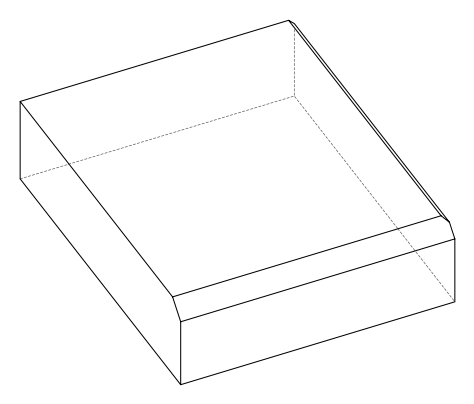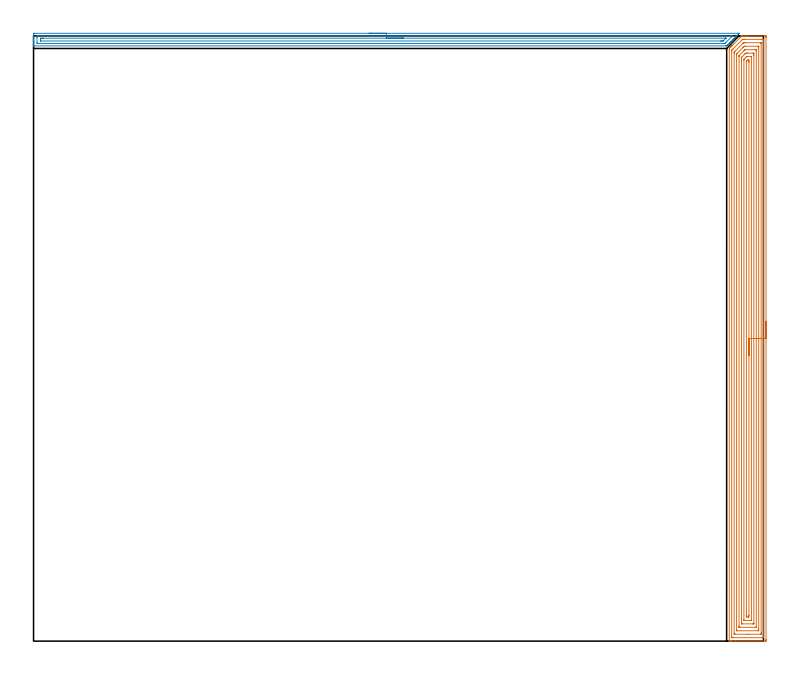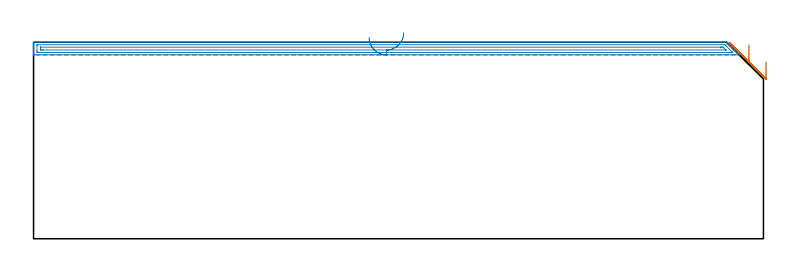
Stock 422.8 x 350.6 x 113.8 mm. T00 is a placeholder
(PLAN: 2 operations, 0 tool changes, 32.6 min)
(1 AREA_MILL | FG_CHAMFER_SURFACE | UGT0205_001 | 22.67 min | 79530 mm3)
(2 AREA_MILL_1 | FG_CHAMFER_SURFACE_1 | UGT0205_001 | 9.93 min | 10762 mm3)
(TOOL UGT0205_001 | Chamfer Mill 20 x 3 x 45 deg. | D20 FL50 Z2)
(OP 1 AREA_MILL)
G17 G21 G94 G90
T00 M6
G54
G17 G0 G90 X424.3 Y185.3 S1061 M3
G43 Z123.8 H0
Z102.5
G94 G1 Y185.262 Z101.629 F250.
Y185.148 Z100.764
Y184.959 Z99.912
Y184.697 Z99.08
Y184.363 Z98.274
Y183.96 Z97.5
Y183.491 Z96.764
Y182.96 Z96.072
Y182.371 Z95.429
Y181.728 Z94.84
Y181.036 Z94.309
Y180.3 Z93.84
Y179.526 Z93.437
Y178.72 Z93.103
Y177.888 Z92.841
Y177.036 Z92.652
Y176.172 Z92.538
Y175.3 Z92.5
Y1.023
X424.299 Y0.62 Z92.501
X424.294 Y0.135 Z92.504
X424.292 Y0.009 Z92.506
X423.815 Y0. Z92.983
X406.75 Z110.045
X404.369 Z112.426
X403.683 Z113.116
X403.377 Z113.423
X403.017 Z113.774
X403.002 Y0.008 Z113.788
X403. Y0.173 Z113.8
Y342.832
X403.007 Y343.301 Z113.793
X403.049 Y343.35 Z113.75
X403.485 Y343.787 Z113.311
X403.545 Y343.845 Z113.254
X403.723 Y344.023 Z113.076
X403.78 Y344.082 Z113.017
X403.836 Y344.137 Z112.963
X404.02 Y344.321 Z112.779
X404.075 Y344.376 Z112.722
X404.128 Y344.428 Z112.671
X404.318 Y344.619 Z112.481
X404.369 Y344.671 Z112.428
X404.419 Y344.72 Z112.38
X404.616 Y344.917 Z112.183
X404.664 Y344.965 Z112.133
X404.711 Y345.011 Z112.088
X404.914 Y345.214 Z111.885
X404.959 Y345.26 Z111.839
X409.673 Y349.973 Z107.127
X409.977 Y350.278 Z106.822
X410.114 Y350.416 Z106.682
X410.278 Y350.575 Z106.52
X410.306 Y350.595 Z106.491
X410.335 Y350.598 Z106.463
X410.354 Y350.6 Z106.445
X411.44 Z105.354
X412.667 Z104.129
X413.208 Z103.586
X423.202 Y350.599 Z93.596
X423.815 Y350.595 Z92.983
X424.292 Y350.591 Z92.506
X424.294 Y350.465 Z92.504
X424.298 Y349.98 Z92.502
X424.3 Y349.489 Z92.5
Y175.3
X422.886 Z93.914
X422.885 Y2.195 Z93.915
X422.884 Y2.089 Z93.916
X422.881 Y2.037 Z93.919
X422.88 Y2.018 Z93.92
X422.851 Y2.01 Z93.949
X422.447 Y2.002 Z94.353
X422.047 Y2.001 Z94.753
X421.566 Y2. Z95.234
X405.253 Z111.547
X404.77 Y2.002 Z112.03
X404.533 Y2.009 Z112.267
X404.421 Y2.014 Z112.379
X404.415 Y2.361 Z112.385
Y2.407
Y341.938
X404.419 Y342.15 Z112.381
X404.421 Y342.251 Z112.379
X404.483 Y342.322 Z112.317
X404.677 Y342.521 Z112.123
X404.982 Y342.832 Z111.818
X405.118 Y342.968 Z111.682
X410.45 Y348.3 Z106.35
X410.556 Y348.405 Z106.244
X410.694 Y348.536 Z106.106
X410.743 Y348.581 Z106.057
X410.797 Y348.59 Z106.003
X411.04 Y348.597 Z105.76
X411.44 Y348.599 Z105.36
X411.921 Y348.6 Z104.879
X422.047 Y348.599 Z94.753
X422.53 Y348.598 Z94.27
X422.767 Y348.591 Z94.033
X422.879 Y348.586 Z93.921
X422.885 Y348.239 Z93.915
Y348.193
X422.886 Y175.3 Z93.914
X421.472 Z95.329
X421.471 Y4.776
X421.468 Y4.194 Z95.332
X421.465 Y4.039 Z95.335
X421.463 Y4.01 Z95.337
X421.419 Y4.006 Z95.381
X421.354 Y4.001 Z95.446
X413.746 Y4. Z103.054
X406.328 Y4.001 Z110.472
X406.137 Y4.004 Z110.663
X405.945 Y4.01 Z110.855
X405.835 Y4.017 Z110.965
X405.832 Y4.09 Z110.968
X405.831 Y4.194 Z110.969
X405.829 Y4.506 Z110.971
Y340.462
X405.833 Y341.045 Z110.967
X405.835 Y341.199 Z110.965
X405.841 Y341.23 Z110.959
X405.859 Y341.253 Z110.941
X405.893 Y341.291 Z110.907
X406.137 Y341.538 Z110.663
X406.336 Y341.737 Z110.464
X411.006 Y346.406 Z105.794
X411.154 Y346.546 Z105.646
X411.195 Y346.584 Z105.605
X411.255 Y346.593 Z105.545
X411.44 Y346.596 Z105.36
X412.132 Y346.6 Z104.668
X412.324 Z104.476
X420.971 Y346.599 Z95.829
X421.163 Y346.596 Z95.637
X421.355 Y346.59 Z95.445
X421.465 Y346.583 Z95.335
X421.468 Y346.509 Z95.332
X421.469 Y346.406 Z95.331
X421.471 Y346.094 Z95.329
X421.472 Y175.3
X420.057 Z96.743
Y7.099
X420.056 Y6.875 Z96.744
X420.051 Y6.212 Z96.749
X420.038 Y6.01 Z96.762
X419.828 Y6.006 Z96.972
X419.376 Y6. Z97.424
X407.886 Z108.914
X407.468 Y6.006 Z109.332
X407.261 Y6.01 Z109.539
X407.249 Y6.016 Z109.551
X407.247 Y6.033 Z109.553
X407.244 Y6.07 Z109.556
X407.243 Y6.122 Z109.557
Y6.65
Y339.258
X407.245 Y339.925 Z109.555
X407.248 Y340.151 Z109.552
X407.25 Y340.188 Z109.55
X407.282 Y340.225 Z109.518
X407.343 Y340.291 Z109.457
X407.437 Y340.387 Z109.363
X407.554 Y340.506 Z109.246
X410.774 Y343.725 Z106.026
X411.11 Y344.059 Z105.69
X411.44 Y344.385 Z105.36
X411.559 Y344.499 Z105.241
X411.677 Y344.59 Z105.123
X411.892 Y344.594 Z104.908
X412.343 Y344.6 Z104.457
X419.414 Z97.386
X419.832 Y344.594 Z96.969
X420.039 Y344.59 Z96.761
X420.051 Y344.583 Z96.749
X420.053 Y344.567 Z96.747
X420.056 Y344.53 Z96.744
X420.057 Y344.478 Z96.743
Y343.949
Y175.3
X418.643 Z98.157
Y8.529
X418.641 Y8.395 Z98.159
X418.636 Y8.129 Z98.164
X418.628 Y8.009 Z98.172
X418.593 Y8.006 Z98.207
X418.511 Y8.003 Z98.289
X418.281 Y8. Z98.519
X409.443 Z107.357
X408.789 Y8.004 Z108.011
X408.696 Y8.007 Z108.104
X408.671 Y8.01 Z108.129
X408.664 Y8.023 Z108.136
X408.662 Y8.085 Z108.138
X408.659 Y8.262 Z108.141
X408.657 Y8.795 Z108.143
Y338.497
X408.66 Y338.878 Z108.14
X408.664 Y339.067 Z108.136
X408.667 Y339.157 Z108.133
X408.757 Y339.258 Z108.043
X408.772 Y339.274 Z108.028
X408.789 Y339.291 Z108.011
X411.436 Y341.938 Z105.364
X411.885 Y342.383 Z104.915
X412.033 Y342.526 Z104.767
X412.086 Y342.576 Z104.714
X412.161 Y342.59 Z104.639
X412.324 Y342.595 Z104.476
X412.555 Y342.599 Z104.245
X417.857 Y342.6 Z98.943
X418.511 Y342.596 Z98.289
X418.604 Y342.593 Z98.196
X418.629 Y342.59 Z98.171
X418.636 Y342.577 Z98.164
X418.638 Y342.515 Z98.162
X418.641 Y342.338 Z98.159
X418.643 Y342.071 Z98.157
Y341.938
Y175.3
X417.229 Z99.571
X417.228 Y10.203 Z99.572
X417.227 Y10.081 Z99.573
X417.225 Y10.021 Z99.575
X417.222 Y10.012 Z99.578
X417.216 Y10.008 Z99.584
X417.185 Y10.002 Z99.615
X416.744 Y10. Z100.056
X416.303 Z100.497
X410.556 Y10.001 Z106.244
X410.112 Y10.004 Z106.688
X410.08 Y10.01 Z106.72
X410.077 Y10.04 Z106.723
X410.073 Y10.449 Z106.727
X410.071 Y10.939 Z106.729
Y11.342
Y337.471
X410.073 Y337.959 Z106.727
X410.076 Y338.062 Z106.724
X410.078 Y338.108 Z106.722
X410.102 Y338.142 Z106.698
X410.314 Y338.364 Z106.486
X410.435 Y338.487 Z106.365
X410.556 Y338.609 Z106.244
X412.099 Y340.151 Z104.701
X412.213 Y340.264 Z104.587
X412.324 Y340.373 Z104.476
X412.547 Y340.588 Z104.253
X412.769 Y340.595 Z104.031
X413.208 Y340.599 Z103.592
X413.648 Y340.6 Z103.152
X416.744 Y340.599 Z100.056
X417.188 Y340.596 Z99.612
X417.22 Y340.59 Z99.58
X417.223 Y340.56 Z99.577
X417.227 Y340.151 Z99.573
X417.229 Y339.661 Z99.571
Y339.258
Y175.3
X415.815 Z100.985
X415.814 Y12.281 Z100.986
Y12.236
X415.808 Y12.033 Z100.992
X415.442 Y12.01 Z101.358
X415.208 Y12.001 Z101.592
X411.536 Z105.264
X411.512 Y12.005 Z105.288
X411.492 Y12.011 Z105.308
X411.49 Y12.04 Z105.31
X411.486 Y12.19 Z105.314
X411.485 Y12.236 Z105.315
X411.486 Y336.577 Z105.314
X411.492 Y337. Z105.308
X411.503 Y337.094 Z105.297
X411.558 Y337.155 Z105.242
X411.654 Y337.255 Z105.146
X412.542 Y338.144 Z104.258
X412.763 Y338.364 Z104.037
X412.992 Y338.583 Z103.808
X413.208 Y338.59 Z103.592
X413.859 Y338.599 Z102.941
X415.764 Z101.036
X415.788 Y338.595 Z101.012
X415.808 Y338.589 Z100.992
X415.81 Y338.56 Z100.99
X415.814 Y338.41 Z100.986
X415.815 Y338.364 Z100.985
Y175.3
X414.4 Z102.4
Y14.916
X414.399 Y14.606 Z102.401
X414.393 Y14.023 Z102.407
X414.113 Y14.001 Z102.687
X414.092 Z102.708
X413.23 Y14. Z103.57
X413.208 Y14.002 Z103.592
X412.907 Y14.023 Z103.893
X412.903 Y14.331 Z103.897
X412.9 Y14.916 Z103.9
Y15.228
Y335.102
X412.901 Y335.684 Z103.899
X412.904 Y335.991 Z103.896
X412.906 Y336.036 Z103.894
X412.924 Y336.066 Z103.876
X412.986 Y336.133 Z103.814
X413.208 Y336.36 Z103.592
X413.318 Y336.466 Z103.482
X413.436 Y336.577 Z103.364
X414.07 Y336.599 Z102.73
X414.092 Y336.598 Z102.708
X414.393 Y336.577 Z102.407
X414.397 Y336.269 Z102.403
X414.4 Y335.684 Z102.4
Y335.372
Y175.3
Y174.428 Z102.438
Y173.563 Z102.551
Y172.712 Z102.74
Y171.88 Z103.003
Y171.074 Z103.336
Y170.3 Z103.739
Y169.564 Z104.208
Y168.872 Z104.739
Y168.229 Z105.329
Y167.64 Z105.972
Y167.108 Z106.664
Y166.64 Z107.4
Y166.237 Z108.173
Y165.903 Z108.979
Y165.641 Z109.811
Y165.452 Z110.663
Y165.338 Z111.528
Y165.3 Z112.4
G0 Z123.8
M5
M2
(OP 2 AREA_MILL_1)
G17 G21 G94 G90
T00 M6
G54
G17 G0 G90 X194.4 Y352.1 S1061 M3
G43 Z123.8 H0
Z116.5
G94 G1 X194.438 Z115.628 F250.
X194.552 Z114.764
X194.741 Z113.912
X195.003 Z113.08
X195.337 Z112.274
X195.74 Z111.5
X196.209 Z110.764
X196.74 Z110.072
X197.329 Z109.429
X197.972 Z108.84
X198.664 Z108.308
X199.4 Z107.84
X200.174 Z107.437
X200.98 Z107.103
X201.812 Z106.841
X202.664 Z106.652
X203.528 Z106.538
X204.4 Z106.5
X408.54
X408.772 Y352.095 Z106.504
X408.781 Y352.093 Z106.505
X408.772 Y352.071 Z106.527
X408.723 Y352.022 Z106.576
X408.496 Y351.796 Z106.804
X408.26 Y351.558 Z107.038
X407.625 Y350.925 Z107.675
X407.58 Y350.88 Z107.719
X407.372 Y350.67 Z107.926
X406.755 Y350.054 Z108.545
X406.687 Y349.986 Z108.613
X406.484 Y349.782 Z108.814
X405.884 Y349.184 Z109.416
X405.793 Y349.092 Z109.506
X405.596 Y348.894 Z109.702
X405.013 Y348.313 Z110.287
X404.899 Y348.199 Z110.4
X404.708 Y348.006 Z110.59
X404.142 Y347.442 Z111.158
X404.005 Y347.305 Z111.294
X403.82 Y347.118 Z111.478
X403.271 Y346.571 Z112.029
X402.932 Y346.23 Z112.366
X402.4 Y345.7 Z112.9
X402.044 Y345.342 Z113.254
X401.92 Y345.219 Z113.379
X401.641 Y344.94 Z113.659
X401.543 Y344.844 Z113.755
X401.501 Y344.807 Z113.793
X401.026 Y344.8 Z113.8
X0.177
X0.01 Y344.803 Z113.788
X0.007 Y344.837 Z113.754
X0. Y345.229 Z113.37
Y345.527 Z113.072
Y346.23 Z112.365
Y347.469 Z111.128
Y348.006 Z110.589
Y348.626 Z109.97
Y351.289 Z107.307
X0.002 Y351.558 Z107.039
X0.008 Y352.091 Z106.506
X0.084 Y352.094 Z106.503
X0.624 Y352.1 Z106.5
X204.4
Y350.686 Z107.914
X404.601 Y350.685 Z107.915
X404.908 Y350.67 Z107.93
X404.759 Y350.513 Z108.087
X404.601 Y350.351 Z108.249
X404.316 Y350.065 Z108.535
X401.026 Y346.776 Z111.824
X400.751 Y346.504 Z112.096
X400.468 Y346.23 Z112.37
X400.148 Y346.215 Z112.385
X400.132 Y346.214 Z112.386
X2.411 Y346.215 Z112.385
X2.01 Y346.23 Z112.37
X2.001 Y346.637 Z111.963
X2. Y349.782 Z108.818
X2.001 Y350.189 Z108.411
X2.01 Y350.67 Z107.93
X2.396 Y350.685 Z107.915
X2.411 Y350.686 Z107.914
X204.4
Y349.272 Z109.328
X400.8 Y349.271 Z109.329
X401.026 Y349.27 Z109.33
X401.041 Y349.268 Z109.332
X401.051 Y349.266 Z109.334
X401.048 Y349.256 Z109.344
X401.04 Y349.243 Z109.357
X401.026 Y349.226 Z109.374
X399.805 Y348.006 Z110.594
X399.519 Y347.727 Z110.873
X399.424 Y347.635 Z110.965
X399.239 Y347.633 Z110.967
X398.724 Y347.63 Z110.97
X398.345 Y347.629 Z110.971
X397.831 Y347.628 Z110.972
X4.199 Y347.629 Z110.971
X4.072 Y347.631 Z110.969
X4.027 Y347.633 Z110.967
X4.01 Y347.635 Z110.965
X4.007 Y347.677 Z110.923
X4.003 Y347.809 Z110.791
X4.001 Y348.006 Z110.594
X4. Y348.203 Z110.397
X4.003 Y348.894 Z109.706
X4.006 Y349.086 Z109.514
X4.018 Y349.264 Z109.336
X4.199 Y349.267 Z109.333
X4.714 Y349.27 Z109.33
X5.093 Y349.271 Z109.329
X5.606 Y349.272 Z109.328
X204.4
X205.272 Z109.367
X206.137 Z109.48
X206.988 Z109.669
X207.82 Z109.932
X208.626 Z110.265
X209.4 Z110.668
X210.136 Z111.137
X210.828 Z111.668
X211.471 Z112.257
X212.06 Z112.901
X212.592 Z113.593
X213.06 Z114.328
X213.463 Z115.102
X213.797 Z115.908
X214.059 Z116.74
X214.248 Z117.592
X214.362 Z118.457
X214.4 Z119.328
G0 Z123.8
M5
M2
